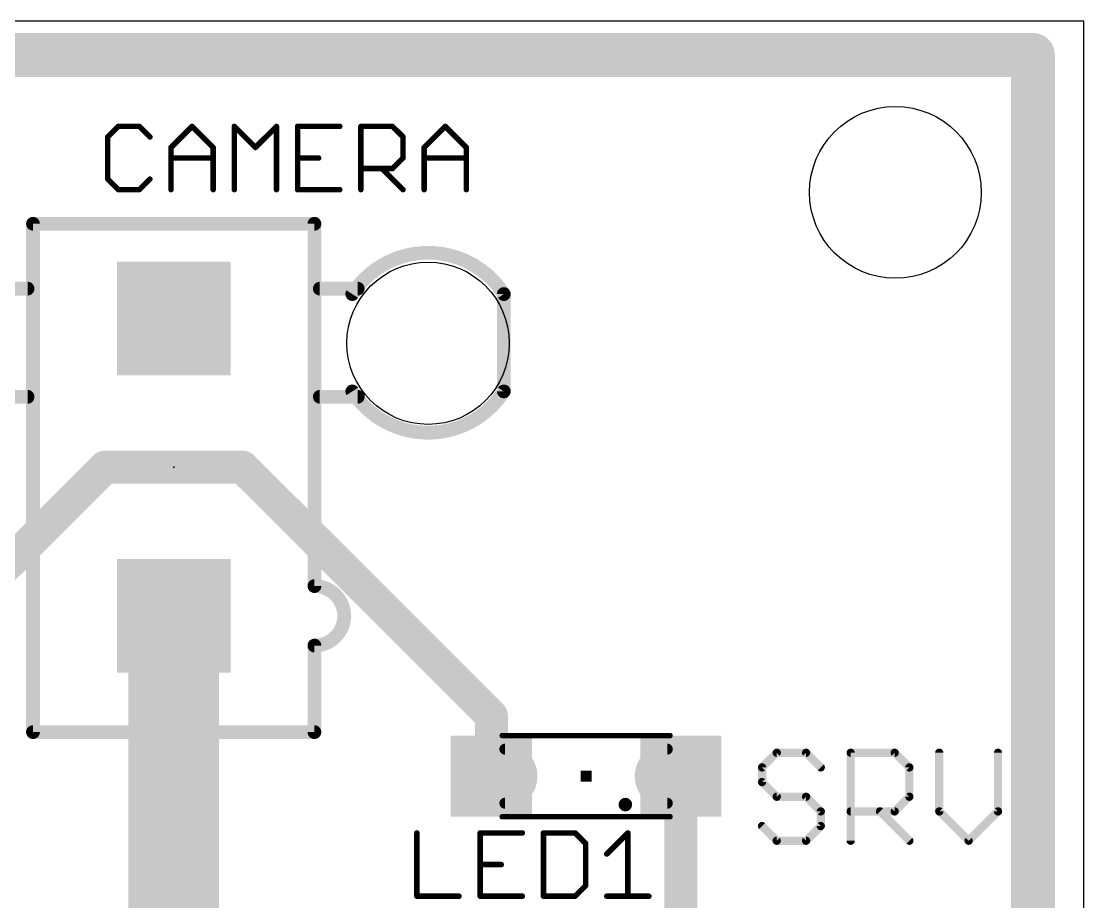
# Model space of a CAD drawing. Extents: x 0 to 50.5, y 0 to 63.5.
# Drawn here: x 30.84 to 50.47, y 47.21 to 63.49 of the extents above; entities that cross this region are included whole.
import ezdxf

# ---------------------------------------------------------------- set-up
doc = ezdxf.new("R2010")
doc.units = 0
for name, color, linetype in [('1', 22, 'CONTINUOUS'), ('16', 175, 'CONTINUOUS'), ('17', 82, 'CONTINUOUS'), ('20', 7, 'CONTINUOUS'), ('21', 253, 'CONTINUOUS'), ('23', 7, 'CONTINUOUS'), ('25', 253, 'CONTINUOUS'), ('51', 253, 'CONTINUOUS')]:
    doc.layers.add(name, color=color, linetype=linetype)

# ---------------------------------------------------------------- blocks, each defined once
blk = doc.blocks.new('SQUAREP')
blk.add_solid([(-0.5, -0.5), (0.5, -0.5), (-0.5, 0.5), (0.5, 0.5)])
blk = doc.blocks.new('RECT')
blk.add_solid([(-0.5, -0.5), (0.5, -0.5), (-0.5, 0.5), (0.5, 0.5)])

msp = doc.modelspace()

# ---------------------------------------------------------------- linework, layer by layer
at = {"layer": '1'}
for points, const_width in [([(28.575, 51.435), (32.385, 55.245)], 0.6096), ([(32.385, 55.245), (34.925, 55.245)], 0.6096), ([(34.925, 55.245), (39.525, 50.645)], 0.6096), ([(33.655, 43.18), (33.655, 52.495)], 1.6764), ([(39.525, 50.645), (39.525, 49.53)], 0.6096), ([(43.025, 49.53), (43.025, 46.355)], 0.6096)]:
    msp.add_lwpolyline(points, dxfattribs=dict(at, const_width=const_width))
for points, const_width in [([(32.385, 55.3974, 1), (32.385, 55.0926)], 0.3048), ([(32.4928, 55.1372, 1), (32.2772, 55.3528)], 0.3048), ([(35.0328, 55.3528, 1), (34.8172, 55.1372)], 0.3048), ([(34.925, 55.0926, 1), (34.925, 55.3974)], 0.3048), ([(34.0741, 52.495, 1), (33.2359, 52.495)], 0.8382), ([(39.6774, 50.645, 1), (39.3726, 50.645)], 0.3048), ([(39.4172, 50.5372, 1), (39.6328, 50.7528)], 0.3048), ([(39.3726, 49.53, 1), (39.6774, 49.53)], 0.3048), ([(43.1774, 49.53, 1), (42.8726, 49.53)], 0.3048)]:
    msp.add_lwpolyline(points, format="xyb", dxfattribs=dict(at, const_width=const_width))
at = {"layer": '16', "const_width": 0.8128}
for points in [[(0.635, 62.865), (49.53, 62.865)], [(49.53, 62.865), (49.53, 0.635)]]:
    msp.add_lwpolyline(points, dxfattribs=at)
at = {"layer": '16', "const_width": 0.4064}
for points in [[(49.7332, 62.865, 1), (49.3268, 62.865)], [(49.53, 62.6618, 1), (49.53, 63.0682)]]:
    msp.add_lwpolyline(points, format="xyb", dxfattribs=at)
at = {"layer": '20'}
for p, q in [((50.47, 63.49), (0, 63.49)), ((50.47, 0), (50.47, 63.49))]:
    msp.add_line(p, q, dxfattribs=at)
for centre, radius in [((46.99, 60.325), 1.5875), ((38.355, 57.535), 1.5)]:
    msp.add_circle(centre, radius, dxfattribs=at)
at = {"layer": '21'}
for points, const_width in [([(31.055, 59.745), (36.255, 59.745)], 0.254), ([(31.055, 50.345), (31.055, 59.745)], 0.254), ([(36.255, 59.745), (36.255, 53.045)], 0.254), ([(30.255, 58.545), (30.955, 58.545)], 0.254), ([(37.055, 58.545), (36.355, 58.545)], 0.254), ([(39.755, 56.645), (39.755, 58.445)], 0.254), ([(30.255, 56.545), (30.955, 56.545)], 0.254), ([(37.055, 56.545), (36.355, 56.545)], 0.254), ([(36.255, 51.945), (36.255, 50.345)], 0.254), ([(36.255, 50.345), (31.055, 50.345)], 0.254), ([(44.7974, 49.9632), (44.5262, 49.692)], 0.1524), ([(45.3397, 49.9632), (44.7974, 49.9632)], 0.1524), ([(45.6109, 49.692), (45.3397, 49.9632)], 0.1524), ([(46.1634, 48.3362), (46.1634, 49.9632)], 0.1524), ([(46.1634, 49.9632), (46.9768, 49.9632)], 0.1524), ([(46.9768, 49.9632), (47.248, 49.692)], 0.1524), ([(47.8005, 49.9632), (47.8005, 48.8785)], 0.1524), ([(48.8852, 48.8785), (48.8852, 49.9632)], 0.1524), ([(44.5262, 49.692), (44.5262, 49.4209)], 0.1524), ([(47.248, 49.692), (47.248, 49.1497)], 0.1524), ([(44.5262, 49.4209), (44.7974, 49.1497)], 0.1524), ([(44.7974, 49.1497), (45.3397, 49.1497)], 0.1524), ([(45.3397, 49.1497), (45.6109, 48.8785)], 0.1524), ([(47.248, 49.1497), (46.9768, 48.8785)], 0.1524), ([(45.6109, 48.8785), (45.6109, 48.6074)], 0.1524), ([(46.9768, 48.8785), (46.1634, 48.8785)], 0.1524), ([(46.7057, 48.8785), (47.248, 48.3362)], 0.1524), ([(47.8005, 48.8785), (48.3428, 48.3362)], 0.1524), ([(48.3428, 48.3362), (48.8852, 48.8785)], 0.1524), ([(44.7974, 48.3362), (44.5262, 48.6074)], 0.1524), ([(45.6109, 48.6074), (45.3397, 48.3362)], 0.1524), ([(45.3397, 48.3362), (44.7974, 48.3362)], 0.1524)]:
    msp.add_lwpolyline(points, dxfattribs=dict(at, const_width=const_width))
for points, const_width in [([(31.055, 59.8085, 1), (31.055, 59.6815)], 0.127), ([(31.1185, 59.745, 1), (30.9915, 59.745)], 0.127), ([(36.3185, 59.745, 1), (36.1915, 59.745)], 0.127), ([(36.255, 59.6815, 1), (36.255, 59.8085)], 0.127), ([(39.755, 58.445, 0.546), (36.955, 58.445)], 0.254), ([(30.955, 58.4815, 1), (30.955, 58.6085)], 0.127), ([(36.355, 58.6085, 1), (36.355, 58.4815)], 0.127), ([(36.9016, 58.4793, 1), (37.0084, 58.4107)], 0.127), ([(37.055, 58.4815, 1), (37.055, 58.6085)], 0.127), ([(39.8185, 58.445, 1), (39.6915, 58.445)], 0.127), ([(39.7016, 58.4107, 1), (39.8084, 58.4793)], 0.127), ([(36.955, 56.645, 0.546), (39.755, 56.645)], 0.254), ([(37.0084, 56.6793, 1), (36.9016, 56.6107)], 0.127), ([(39.8084, 56.6107, 1), (39.7016, 56.6793)], 0.127), ([(30.955, 56.4815, 1), (30.955, 56.6085)], 0.127), ([(36.355, 56.6085, 1), (36.355, 56.4815)], 0.127), ([(37.055, 56.4815, 1), (37.055, 56.6085)], 0.127), ([(39.6915, 56.645, 1), (39.8185, 56.645)], 0.127), ([(36.255, 51.945, 1), (36.255, 53.045)], 0.254), ([(36.255, 53.1085, 1), (36.255, 52.9815)], 0.127), ([(36.1915, 53.045, 1), (36.3185, 53.045)], 0.127), ([(36.3185, 51.945, 1), (36.1915, 51.945)], 0.127), ([(36.255, 52.0085, 1), (36.255, 51.8815)], 0.127), ([(31.055, 50.4085, 1), (31.055, 50.2815)], 0.127), ([(36.255, 50.2815, 1), (36.255, 50.4085)], 0.127), ([(30.9915, 50.345, 1), (31.1185, 50.345)], 0.127), ([(36.1915, 50.345, 1), (36.3185, 50.345)], 0.127), ([(44.7974, 50.0013, 1), (44.7974, 49.9251)], 0.0762), ([(44.8243, 49.9362, 1), (44.7704, 49.9901)], 0.0762), ([(45.3666, 49.9901, 1), (45.3128, 49.9362)], 0.0762), ([(45.3397, 49.9251, 1), (45.3397, 50.0013)], 0.0762), ([(46.2015, 49.9632, 1), (46.1253, 49.9632)], 0.0762), ([(46.1634, 50.0013, 1), (46.1634, 49.9251)], 0.0762), ([(47.0038, 49.9901, 1), (46.9499, 49.9362)], 0.0762), ([(46.9768, 49.9251, 1), (46.9768, 50.0013)], 0.0762), ([(47.8386, 49.9632, 1), (47.7624, 49.9632)], 0.0762), ([(48.9233, 49.9632, 1), (48.8471, 49.9632)], 0.0762), ([(44.5643, 49.692, 1), (44.4881, 49.692)], 0.0762), ([(44.4993, 49.719, 1), (44.5531, 49.6651)], 0.0762), ([(45.5839, 49.6651, 1), (45.6378, 49.719)], 0.0762), ([(47.2861, 49.692, 1), (47.2099, 49.692)], 0.0762), ([(47.2211, 49.6651, 1), (47.275, 49.719)], 0.0762), ([(44.5531, 49.4478, 1), (44.4993, 49.3939)], 0.0762), ([(44.4881, 49.4209, 1), (44.5643, 49.4209)], 0.0762), ([(42, 48.9425, 1), (42, 49.0675, 1), (42, 48.9425)], 0.125), ([(44.7974, 49.1878, 1), (44.7974, 49.1116)], 0.0762), ([(44.7704, 49.1228, 1), (44.8243, 49.1766)], 0.0762), ([(45.3666, 49.1766, 1), (45.3128, 49.1228)], 0.0762), ([(45.3397, 49.1116, 1), (45.3397, 49.1878)], 0.0762), ([(47.2099, 49.1497, 1), (47.2861, 49.1497)], 0.0762), ([(47.275, 49.1228, 1), (47.2211, 49.1766)], 0.0762), ([(45.649, 48.8785, 1), (45.5728, 48.8785)], 0.0762), ([(45.5839, 48.8516, 1), (45.6378, 48.9055)], 0.0762), ([(46.1634, 48.9166, 1), (46.1634, 48.8404)], 0.0762), ([(46.7326, 48.9055, 1), (46.6787, 48.8516)], 0.0762), ([(46.9499, 48.9055, 1), (47.0038, 48.8516)], 0.0762), ([(46.9768, 48.8404, 1), (46.9768, 48.9166)], 0.0762), ([(47.8275, 48.9055, 1), (47.7736, 48.8516)], 0.0762), ([(47.7624, 48.8785, 1), (47.8386, 48.8785)], 0.0762), ([(48.8471, 48.8785, 1), (48.9233, 48.8785)], 0.0762), ([(48.9121, 48.8516, 1), (48.8582, 48.9055)], 0.0762), ([(44.5531, 48.6343, 1), (44.4993, 48.5804)], 0.0762), ([(45.5728, 48.6074, 1), (45.649, 48.6074)], 0.0762), ([(45.6378, 48.5804, 1), (45.5839, 48.6343)], 0.0762), ([(44.7974, 48.3743, 1), (44.7974, 48.2981)], 0.0762), ([(44.7704, 48.3093, 1), (44.8243, 48.3631)], 0.0762), ([(45.3128, 48.3631, 1), (45.3666, 48.3093)], 0.0762), ([(45.3397, 48.2981, 1), (45.3397, 48.3743)], 0.0762), ([(46.1253, 48.3362, 1), (46.2015, 48.3362)], 0.0762), ([(47.2211, 48.3093, 1), (47.275, 48.3631)], 0.0762), ([(48.3159, 48.3631, 1), (48.3698, 48.3093)], 0.0762), ([(48.3159, 48.3093, 1), (48.3698, 48.3631)], 0.0762)]:
    msp.add_lwpolyline(points, format="xyb", dxfattribs=dict(at, const_width=const_width))
at = {"layer": '23'}
for p in [(33.655, 55.245), (41.275, 49.53)]:
    msp.add_point(p, dxfattribs=at)
at = {"layer": '25', "const_width": 0.1016}
for points in [[(32.6307, 61.5452), (32.4358, 61.3503)], [(33.0205, 61.5452), (32.6307, 61.5452)], [(33.2154, 61.3503), (33.0205, 61.5452)], [(33.6052, 61.1554), (33.995, 61.5452)], [(33.995, 61.5452), (34.3848, 61.1554)], [(34.7746, 60.3758), (34.7746, 61.5452)], [(34.7746, 61.5452), (35.1644, 61.1554)], [(35.1644, 61.1554), (35.5542, 61.5452)], [(35.5542, 61.5452), (35.5542, 60.3758)], [(36.7236, 61.5452), (35.944, 61.5452)], [(35.944, 61.5452), (35.944, 60.3758)], [(37.1134, 60.3758), (37.1134, 61.5452)], [(37.1134, 61.5452), (37.6981, 61.5452)], [(37.6981, 61.5452), (37.893, 61.3503)], [(38.2828, 61.1554), (38.6726, 61.5452)], [(38.6726, 61.5452), (39.0624, 61.1554)], [(32.4358, 61.3503), (32.4358, 60.5707)], [(37.893, 61.3503), (37.893, 60.9605)], [(33.6052, 60.3758), (33.6052, 61.1554)], [(34.3848, 61.1554), (34.3848, 60.3758)], [(38.2828, 60.3758), (38.2828, 61.1554)], [(39.0624, 61.1554), (39.0624, 60.3758)], [(33.6052, 60.9605), (34.3848, 60.9605)], [(35.944, 60.9605), (36.3338, 60.9605)], [(37.893, 60.9605), (37.6981, 60.7656)], [(38.2828, 60.9605), (39.0624, 60.9605)], [(37.6981, 60.7656), (37.1134, 60.7656)], [(37.5032, 60.7656), (37.893, 60.3758)], [(32.4358, 60.5707), (32.6307, 60.3758)], [(33.0205, 60.3758), (33.2154, 60.5707)], [(32.6307, 60.3758), (33.0205, 60.3758)], [(35.944, 60.3758), (36.7236, 60.3758)], [(38.1482, 48.4802), (38.1482, 47.3108)], [(40.0972, 48.4802), (39.3176, 48.4802)], [(39.3176, 48.4802), (39.3176, 47.3108)], [(40.487, 48.4802), (40.487, 47.3108)], [(41.0717, 48.4802), (40.487, 48.4802)], [(41.2666, 48.2853), (41.0717, 48.4802)], [(41.6564, 48.0904), (42.0462, 48.4802)], [(42.0462, 48.4802), (42.0462, 47.3108)], [(41.2666, 47.5057), (41.2666, 48.2853)], [(39.3176, 47.8955), (39.7074, 47.8955)], [(41.0717, 47.3108), (41.2666, 47.5057)], [(38.1482, 47.3108), (38.9278, 47.3108)], [(39.3176, 47.3108), (40.0972, 47.3108)], [(40.487, 47.3108), (41.0717, 47.3108)], [(41.6564, 47.3108), (42.436, 47.3108)]]:
    msp.add_lwpolyline(points, dxfattribs=at)
at = {"layer": '25', "const_width": 0.0508}
for points in [[(32.6307, 61.5706, 1), (32.6307, 61.5198)], [(32.6487, 61.5272, 1), (32.6127, 61.5632)], [(33.0385, 61.5632, 1), (33.0025, 61.5272)], [(33.0205, 61.5198, 1), (33.0205, 61.5706)], [(34.013, 61.5632, 1), (33.977, 61.5272)], [(34.013, 61.5272, 1), (33.977, 61.5632)], [(34.7926, 61.5632, 1), (34.7566, 61.5272)], [(34.8, 61.5452, 1), (34.7492, 61.5452)], [(35.5796, 61.5452, 1), (35.5288, 61.5452)], [(35.5722, 61.5272, 1), (35.5362, 61.5632)], [(35.944, 61.5706, 1), (35.944, 61.5198)], [(35.9694, 61.5452, 1), (35.9186, 61.5452)], [(36.7236, 61.5198, 1), (36.7236, 61.5706)], [(37.1388, 61.5452, 1), (37.088, 61.5452)], [(37.1134, 61.5706, 1), (37.1134, 61.5198)], [(37.716, 61.5632, 1), (37.6801, 61.5272)], [(37.6981, 61.5198, 1), (37.6981, 61.5706)], [(38.6905, 61.5632, 1), (38.6546, 61.5272)], [(38.6905, 61.5272, 1), (38.6546, 61.5632)], [(32.4178, 61.3683, 1), (32.4538, 61.3323)], [(32.4612, 61.3503, 1), (32.4104, 61.3503)], [(33.1974, 61.3323, 1), (33.2334, 61.3683)], [(37.9184, 61.3503, 1), (37.8676, 61.3503)], [(37.875, 61.3323, 1), (37.9109, 61.3683)], [(33.5872, 61.1734, 1), (33.6232, 61.1374)], [(33.6306, 61.1554, 1), (33.5798, 61.1554)], [(34.4102, 61.1554, 1), (34.3594, 61.1554)], [(34.3668, 61.1374, 1), (34.4028, 61.1734)], [(35.1464, 61.1734, 1), (35.1824, 61.1374)], [(35.1464, 61.1374, 1), (35.1824, 61.1734)], [(38.2648, 61.1734, 1), (38.3007, 61.1374)], [(38.3082, 61.1554, 1), (38.2574, 61.1554)], [(39.0878, 61.1554, 1), (39.037, 61.1554)], [(39.0444, 61.1374, 1), (39.0803, 61.1734)], [(33.6052, 60.9859, 1), (33.6052, 60.9351)], [(34.3848, 60.9351, 1), (34.3848, 60.9859)], [(35.944, 60.9859, 1), (35.944, 60.9351)], [(36.3338, 60.9351, 1), (36.3338, 60.9859)], [(37.8676, 60.9605, 1), (37.9184, 60.9605)], [(37.9109, 60.9425, 1), (37.875, 60.9785)], [(38.2828, 60.9859, 1), (38.2828, 60.9351)], [(39.0624, 60.9351, 1), (39.0624, 60.9859)], [(37.1134, 60.791, 1), (37.1134, 60.7402)], [(37.5211, 60.7836, 1), (37.4852, 60.7476)], [(37.6801, 60.7836, 1), (37.716, 60.7476)], [(37.6981, 60.7402, 1), (37.6981, 60.791)], [(32.4538, 60.5887, 1), (32.4178, 60.5527)], [(32.4104, 60.5707, 1), (32.4612, 60.5707)], [(33.2334, 60.5527, 1), (33.1974, 60.5887)], [(32.6307, 60.4012, 1), (32.6307, 60.3504)], [(32.6127, 60.3578, 1), (32.6487, 60.3938)], [(33.0025, 60.3938, 1), (33.0385, 60.3578)], [(33.0205, 60.3504, 1), (33.0205, 60.4012)], [(33.5798, 60.3758, 1), (33.6306, 60.3758)], [(34.3594, 60.3758, 1), (34.4102, 60.3758)], [(34.7492, 60.3758, 1), (34.8, 60.3758)], [(35.5288, 60.3758, 1), (35.5796, 60.3758)], [(35.944, 60.4012, 1), (35.944, 60.3504)], [(35.9186, 60.3758, 1), (35.9694, 60.3758)], [(36.7236, 60.3504, 1), (36.7236, 60.4012)], [(37.088, 60.3758, 1), (37.1388, 60.3758)], [(37.875, 60.3578, 1), (37.9109, 60.3938)], [(38.2574, 60.3758, 1), (38.3082, 60.3758)], [(39.037, 60.3758, 1), (39.0878, 60.3758)], [(38.1736, 48.4802, 1), (38.1228, 48.4802)], [(39.3176, 48.5056, 1), (39.3176, 48.4548)], [(39.343, 48.4802, 1), (39.2922, 48.4802)], [(40.0972, 48.4548, 1), (40.0972, 48.5056)], [(40.5124, 48.4802, 1), (40.4616, 48.4802)], [(40.487, 48.5056, 1), (40.487, 48.4548)], [(41.0897, 48.4982, 1), (41.0537, 48.4622)], [(41.0717, 48.4548, 1), (41.0717, 48.5056)], [(42.0716, 48.4802, 1), (42.0208, 48.4802)], [(42.0642, 48.4622, 1), (42.0282, 48.4982)], [(41.292, 48.2853, 1), (41.2412, 48.2853)], [(41.2486, 48.2673, 1), (41.2846, 48.3033)], [(41.6384, 48.1084, 1), (41.6744, 48.0724)], [(39.3176, 47.9209, 1), (39.3176, 47.8701)], [(39.7074, 47.8701, 1), (39.7074, 47.9209)], [(41.2412, 47.5057, 1), (41.292, 47.5057)], [(41.2846, 47.4877, 1), (41.2486, 47.5237)], [(38.1482, 47.3362, 1), (38.1482, 47.2854)], [(38.1228, 47.3108, 1), (38.1736, 47.3108)], [(38.9278, 47.2854, 1), (38.9278, 47.3362)], [(39.3176, 47.3362, 1), (39.3176, 47.2854)], [(39.2922, 47.3108, 1), (39.343, 47.3108)], [(40.0972, 47.2854, 1), (40.0972, 47.3362)], [(40.487, 47.3362, 1), (40.487, 47.2854)], [(40.4616, 47.3108, 1), (40.5124, 47.3108)], [(41.0537, 47.3288, 1), (41.0897, 47.2928)], [(41.0717, 47.2854, 1), (41.0717, 47.3362)], [(41.6564, 47.3362, 1), (41.6564, 47.2854)], [(42.0208, 47.3108, 1), (42.0716, 47.3108)], [(42.436, 47.2854, 1), (42.436, 47.3362)]]:
    msp.add_lwpolyline(points, format="xyb", dxfattribs=at)
at = {"layer": '51', "const_width": 0.1016}
for points in [[(39.725, 50.28), (42.825, 50.28)], [(42.825, 48.78), (39.725, 48.78)]]:
    msp.add_lwpolyline(points, dxfattribs=at)
at = {"layer": '51'}
for points, const_width in [([(39.725, 50.3054, 1), (39.725, 50.2546)], 0.0508), ([(42.825, 50.2546, 1), (42.825, 50.3054)], 0.0508), ([(39.775, 49.03, 1), (39.775, 50.03)], 0.2032), ([(39.775, 50.0808, 1), (39.775, 49.9792)], 0.1016), ([(42.775, 50.03, 1), (42.775, 49.03)], 0.2032), ([(42.775, 49.9792, 1), (42.775, 50.0808)], 0.1016), ([(39.775, 49.0808, 1), (39.775, 48.9792)], 0.1016), ([(42.775, 48.9792, 1), (42.775, 49.0808)], 0.1016), ([(39.725, 48.8054, 1), (39.725, 48.7546)], 0.0508), ([(42.825, 48.7546, 1), (42.825, 48.8054)], 0.0508)]:
    msp.add_lwpolyline(points, format="xyb", dxfattribs=dict(at, const_width=const_width))

# ---------------------------------------------------------------- block references
at = {"layer": '1', "xscale": 1.5, "yscale": 1.5, "rotation": 180}
for p in [(39.525, 49.53), (43.025, 49.53)]:
    msp.add_blockref('RECT', p, dxfattribs=at)
at = {"layer": '17', "xscale": 2.1, "yscale": 2.1}
for p in [(33.655, 57.995), (33.655, 57.995), (33.655, 52.495), (33.655, 52.495)]:
    msp.add_blockref('SQUAREP', p, dxfattribs=at)
at = {"layer": '21', "xscale": 0.2, "yscale": 0.2, "rotation": 180}
msp.add_blockref('RECT', (41.275, 49.53), dxfattribs=at)
at = {"layer": '51'}
for p, xscale, yscale in [((39.9, 50.13), 0.45, 0.4), ((39.9, 48.93), 0.45, 0.4), ((40.1875, 49.0925), 0.175, 0.325)]:
    msp.add_blockref('RECT', p, dxfattribs=dict(at, xscale=xscale, yscale=yscale))
at = {"layer": '51', "rotation": 180}
for p, xscale, yscale in [((42.65, 50.13), 0.45, 0.4), ((42.3625, 49.9675), 0.175, 0.325), ((42.65, 48.93), 0.45, 0.4)]:
    msp.add_blockref('RECT', p, dxfattribs=dict(at, xscale=xscale, yscale=yscale))

doc.saveas('drawing.dxf')
